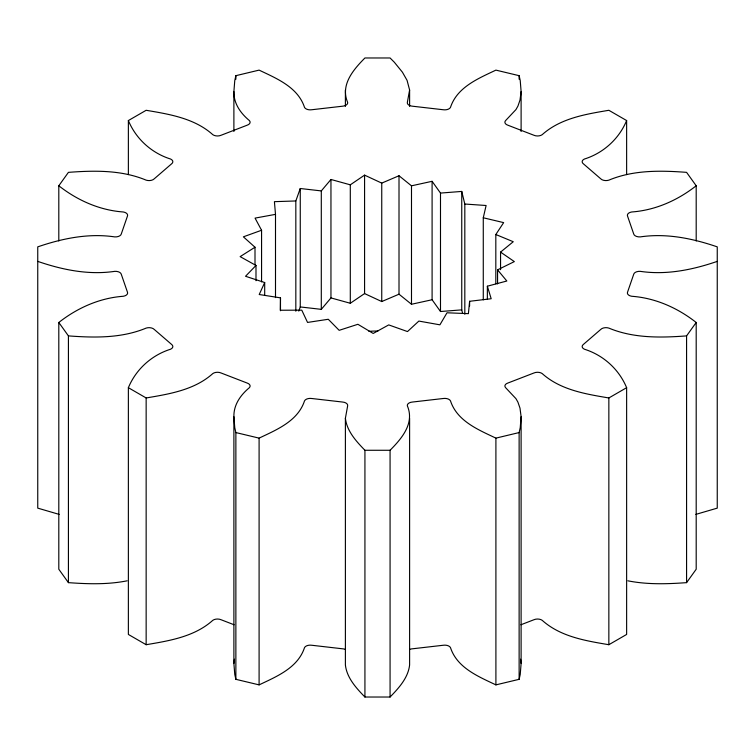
<?xml version="1.0" encoding="UTF-8"?>
<svg xmlns="http://www.w3.org/2000/svg" width="755" height="755" viewBox="0 0 755 755"><rect width="100%" height="100%" fill="white"/><g stroke="black" fill="none" stroke-linecap="round" stroke-linejoin="round"><path stroke-width="1.13" d="M321.3 190.911L300.264 188.505L295.828 200.962L274.414 201.661L275.5 214.363L255.058 218.11L261.57 230.256L243.384 236.825L255.001 247.234L240.137 256.625L255.992 265.458L245.535 276.273L264.694 282.549L259.21 294.525L280.482 297.857L280.332 310.239L301.774 310.154L307.549 322.432L328.283 319.271L339.165 330.331L357.889 324.291L373.197 333.446L388.731 324.905L407.492 331.568L418.865 321.073L439.91 324.829L447.007 312.787L468.402 313.655L469.601 301.292L491.184 298.735L487.362 286.202L506.831 281.011L497.564 269.846L514.344 261.598L500.556 252.113L513.258 241.723L495.818 234.512L503.651 222.621L483.276 217.77L486.107 205.502L464.816 204.029L461.749 191.43L440.495 193.072L432.096 181.304L411.494 185.824L399.008 175.755L381.747 183.106L364.58 175.132L350.301 184.824L330.954 179.473L321.3 190.911L321.3 309.352L300.264 306.945L298.782 311.098M233.89 131.512L233.89 91.563L234.767 80.568L235.871 75.679L259.097 70.121C276.717 78.511 297.904 87.155 304.52 107.389A5.927 3.426 0 0 0 311.853 109.73L342.44 106.219A5.927 3.426 0 0 0 347.659 102.435C340.156 84.89 353.378 69.63 364.929 57.975L390.071 57.975L394.327 62.24L402.424 72.206L407.058 80.341L409.606 89.996L409.606 106.446M717.25 261.381C692.599 269.846 666.344 275.226 640.24 271.347A5.927 3.426 0 0 0 633.681 274.367L627.594 292.025A5.927 3.426 0 0 0 631.661 296.262C655.378 297.97 677.641 307.898 696.195 322.479L686.578 335.89C660.512 337.844 633.417 338.344 608.823 328.085A5.927 3.426 0 0 0 600.763 329.425L583.436 344.393A5.927 3.426 0 0 0 584.389 349.206C603.387 355.161 619.006 369.308 626.631 387.692L608.851 397.961C585.512 394.016 560.474 389.976 542.184 373.565A5.927 3.426 0 0 0 533.851 373.017L507.926 383.021A5.927 3.426 0 0 0 505.614 387.674L515.958 398.668L517.93 402.151L519.997 408.153L521.11 416.684L520.233 427.679L519.129 432.568L519.129 679.321L495.903 684.879C478.283 676.489 457.096 667.845 450.48 647.611A5.927 3.426 0 0 0 443.147 645.27L412.56 648.781A5.927 3.426 0 0 0 409.701 649.432M521.11 416.684L521.11 663.437L520.233 674.432L519.129 679.321M345.299 649.432A5.927 3.426 0 0 0 342.44 648.781L311.853 645.27A5.927 3.426 0 0 0 304.52 647.611C297.904 667.845 276.717 676.489 259.097 684.879L235.871 679.321L234.767 674.432L233.89 663.437L233.89 416.684C233.597 404.765 240.571 395.007 249.386 387.674A5.927 3.426 0 0 0 247.074 383.021L221.149 373.017A5.927 3.426 0 0 0 212.816 373.565C194.526 389.976 169.488 394.016 146.149 397.961L128.369 387.692C135.994 369.308 151.613 355.161 170.611 349.206A5.927 3.426 0 0 0 171.564 344.393L154.237 329.425A5.927 3.426 0 0 0 146.177 328.085C121.583 338.344 94.488 337.844 68.422 335.89L58.805 322.479C77.359 307.898 99.622 297.97 123.339 296.262A5.927 3.426 0 0 0 127.406 292.025L121.319 274.367A5.927 3.426 0 0 0 114.76 271.347C88.656 275.226 62.401 269.846 37.75 261.381M233.89 663.437L234.446 659.172M409.606 89.996L407.341 102.435A5.927 3.426 0 0 0 412.56 106.219L443.147 109.73A5.927 3.426 0 0 0 450.48 107.389C457.096 87.155 478.283 78.511 495.903 70.121L519.129 75.679L520.233 80.568L521.11 91.563L519.997 100.094L517.93 106.096L515.958 109.579L505.614 120.573A5.927 3.426 0 0 0 507.926 125.226L533.851 135.23A5.927 3.426 0 0 0 542.184 134.683C560.474 118.271 585.512 114.231 608.851 110.287L626.631 120.555L626.631 174.603M519.129 432.568L495.903 438.127C478.283 429.737 457.096 421.092 450.48 400.858A5.927 3.426 0 0 0 443.147 398.517L412.56 402.028A5.927 3.426 0 0 0 407.341 405.812C414.844 423.357 401.622 438.617 390.071 450.273L390.071 697.025L364.929 697.025C356.247 688.098 346.856 677.905 345.394 665.004L345.394 418.251L347.659 405.812A5.927 3.426 0 0 0 342.44 402.028L311.853 398.517A5.927 3.426 0 0 0 304.52 400.858C297.904 421.092 276.717 429.737 259.097 438.127L235.871 432.568L234.767 427.679L233.89 416.684M626.631 120.555C619.006 138.939 603.387 153.086 584.389 159.041A5.927 3.426 0 0 0 583.436 163.854L600.763 178.822A5.927 3.426 0 0 0 608.823 180.162C633.417 169.903 660.512 170.404 686.578 172.357L696.195 185.768L696.195 240.987M58.805 240.987L58.805 185.768L68.422 172.357C94.488 170.404 121.583 169.903 146.177 180.162A5.927 3.426 0 0 0 154.237 178.822L171.564 163.854A5.927 3.426 0 0 0 170.611 159.041C151.613 153.086 135.994 138.939 128.369 120.555L146.149 110.287C169.488 114.231 194.526 118.271 212.816 134.683A5.927 3.426 0 0 0 221.149 135.23L247.074 125.226A5.927 3.426 0 0 0 249.386 120.573C240.571 113.25 233.597 103.482 233.89 91.563M627.858 580.812C647.158 584.681 667.042 584.059 686.578 582.643L696.195 569.232L696.195 322.479M321.3 309.352L330.954 297.914L330.954 179.473M390.071 697.025C398.753 688.098 408.144 677.905 409.606 665.004L409.606 418.251M696.195 185.768C677.641 200.349 655.378 210.277 631.661 211.985A5.927 3.426 0 0 0 627.594 216.223L633.681 233.88A5.927 3.426 0 0 0 640.24 236.9C666.344 233.021 692.599 238.41 717.25 246.866L717.25 508.134L695.827 514.391M330.954 297.914L350.301 303.265L364.58 293.572L364.58 175.132M520.893 624.772L533.851 619.77A5.927 3.426 0 0 1 542.184 620.317C560.474 636.729 585.512 640.769 608.851 644.713L626.631 634.445L626.631 387.692M364.58 293.572L381.747 301.547L399.008 294.195L411.494 304.265L432.096 299.744L440.495 311.513L461.749 309.871L462.589 313.306M127.142 580.812C107.842 584.681 87.957 584.059 68.422 582.643L58.805 569.232L58.805 322.479M128.369 387.692L128.369 634.445L146.149 644.713C169.488 640.769 194.526 636.729 212.816 620.317A5.927 3.426 0 0 1 221.149 619.77L234.107 624.772M345.394 418.251C346.856 431.152 356.247 441.345 364.929 450.273L390.071 450.273M59.173 514.391L37.75 508.134L37.75 246.866C62.401 238.41 88.656 233.021 114.76 236.9A5.927 3.426 0 0 0 121.319 233.88L127.406 216.223A5.927 3.426 0 0 0 123.339 211.985C99.622 210.277 77.359 200.349 58.805 185.768M520.554 659.172L521.11 663.437M686.578 335.89L686.578 582.643M608.851 397.961L608.851 644.713M521.11 91.563L521.11 131.512M519.129 75.679L519.129 79.209M500.556 252.113L500.556 269.705M497.564 269.846L497.564 283.918M495.903 438.127L495.903 684.879M495.818 234.512L495.818 283.767M487.362 286.202L487.362 299.103M483.276 217.77L483.276 299.858M469.601 301.292L469.601 305.983M464.816 204.029L464.816 314.259M461.749 191.43L461.749 309.871M440.495 193.072L440.495 311.513M432.096 181.304L432.096 299.744M411.494 185.824L411.494 304.265M399.008 175.755L399.008 294.195M381.747 183.106L381.747 301.547M364.929 450.273L364.929 697.025M350.301 184.824L350.301 303.265M345.394 89.996L345.394 106.446M300.264 188.505L300.264 306.945M295.828 200.962L295.828 311.202M280.482 297.857L280.482 310.758M275.5 214.363L275.5 297.621M264.694 282.549L264.694 295.45M261.57 230.256L261.57 281.86M259.097 438.127L259.097 684.879M255.992 265.458L255.992 280.709M255.001 247.234L255.001 264.816M235.871 75.679L235.871 79.209M235.871 432.568L235.871 679.321M146.149 397.961L146.149 644.713M128.369 120.555L128.369 174.603M68.422 335.89L68.422 582.643M368.902 331.322A71.951 41.544 0 0 1 377.925 331.03"/></g></svg>
